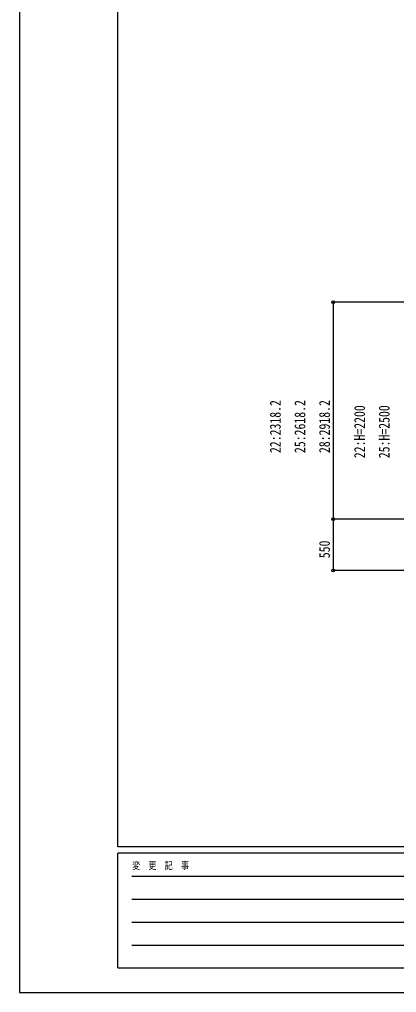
# Model space of a CAD drawing. Units: millimetres, scale not verified. Extents: x -14718 to 14718, y -10395 to 10395.
# Drawn here: x -14718 to -10691, y -10395 to 0 of the extents above; entities that cross this region are included whole.
import ezdxf
from ezdxf.enums import TextEntityAlignment as Align

# ---------------------------------------------------------------- set-up
doc = ezdxf.new("R2010")
doc.units = ezdxf.units.MM
doc.header["$LTSCALE"] = 50
doc.layers.add('0-6_YKK_D', color=6, linetype='Continuous')
doc.layers.add('0-7_YKK_ZWAK', color=7, linetype='Continuous')
doc.styles.add('ＭＳ ゴシック', font='')
doc.styles.get('ＭＳ ゴシック').set_extended_font_data('MS Gothic')

msp = doc.modelspace()

# ---------------------------------------------------------------- linework, layer by layer
at = {"layer": '0-6_YKK_D'}
for p, q in [((-10042, -3019.3), (-11368.43, -3019.3)), ((-11367.43, -3019.3), (-11367.43, -5337.5)), ((-10549.31, -5337.5), (-11368.43, -5337.5)), ((-10548.31, -5337.5), (-11368.43, -5337.5)), ((-11367.43, -5337.5), (-11367.43, -5887.5)), ((-10465.02, -5887.5), (-11368.43, -5887.5))]:
    msp.add_line(p, q, dxfattribs=at)
for centre, radius in [((-11367.43, -3019.3), 14.88), ((-11367.43, -5337.5), 14.88), ((-11367.43, -5337.5), 14.38), ((-11367.43, -5887.5), 14.38)]:
    msp.add_circle(centre, radius, dxfattribs=at)
at = {"layer": '0-7_YKK_ZWAK'}
for p, q in [((-13667.43, -8837.5), (-13667.43, 9712.5)), ((13632.57, -8837.5), (-13667.43, -8837.5)), ((-4567.43, -8907.5), (-13667.43, -8907.5)), ((-13667.43, -10132.5), (-13667.43, -8907.5)), ((-13518.68, -9152.5), (-4742.43, -9152.5)), ((-13518.68, -9397.5), (-4742.43, -9397.5)), ((-13518.68, -9642.5), (-4742.43, -9642.5)), ((-13518.68, -9887.5), (-4742.43, -9887.5)), ((-13667.43, -10132.5), (-4567.43, -10132.5))]:
    msp.add_line(p, q, dxfattribs=at)
msp.add_lwpolyline([(-14717.5, -10395), (14717.5, -10395), (14717.5, 10395), (-14717.5, 10395)], close=True, dxfattribs=at)

# ---------------------------------------------------------------- texts
at = {"layer": '0-6_YKK_D', "style": 'ＭＳ ゴシック', "width": 0.8}
for s, p in [('22:2318.2', (-11893.43, -4632)), ('25:2618.2', (-11630.93, -4632)), ('28:2918.2', (-11368.43, -4632)), ('22:H=2200', (-10993.43, -4686.9)), ('25:H=2500', (-10730.93, -4686.9)), ('550', (-11368.43, -5755.3))]:
    msp.add_text(s, height=115.5, rotation=90, dxfattribs=at).set_placement(p, align=Align.BOTTOM_LEFT)
at = {"layer": '0-7_YKK_ZWAK', "style": 'ＭＳ ゴシック', "width": 0.8}
msp.add_text('変  更  記  事', height=76.98, dxfattribs=at).set_placement((-13514.59, -9100), align=Align.BOTTOM_LEFT)

doc.saveas('drawing.dxf')
